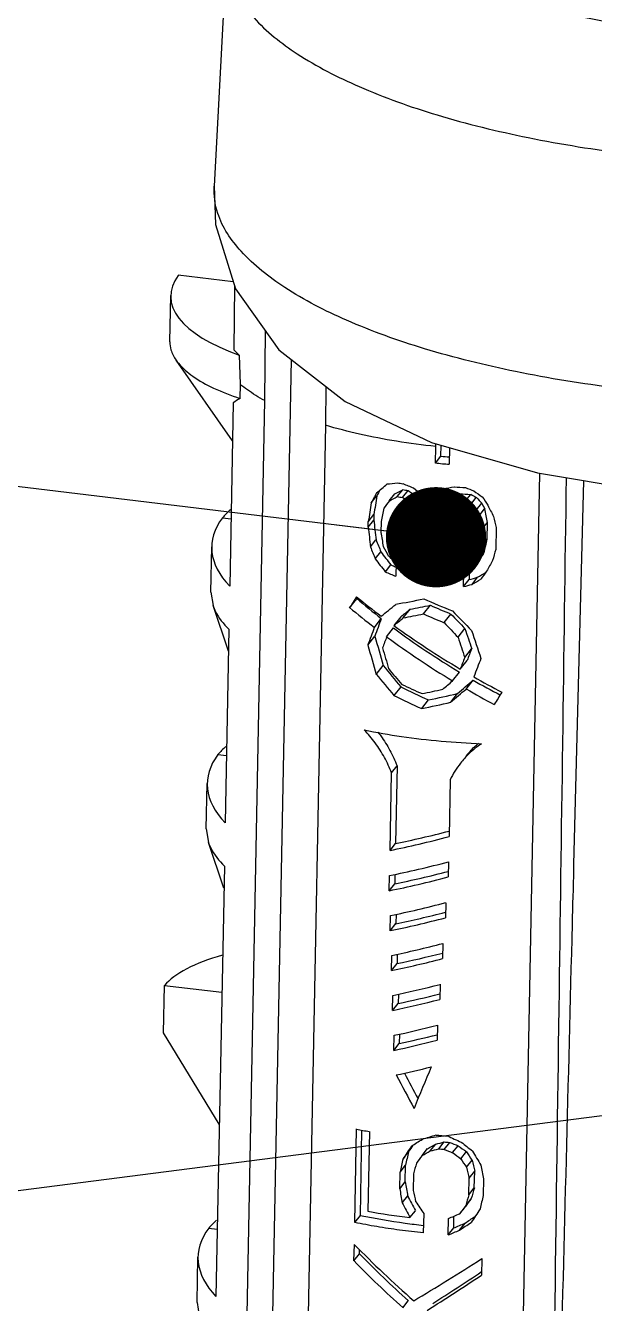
# Model space of a CAD drawing. Header units: millimetres. Extents: x 1338 to 1739, y -253 to 25.
# Drawn here: x 1405.26 to 1410.93, y -228.25 to -215.5 of the extents above; entities that cross this region are included whole.
import ezdxf

# ---------------------------------------------------------------- set-up
doc = ezdxf.new("R2010")
doc.units = ezdxf.units.MM
doc.layers.add('02___PRT_ALL_AXES', color=7, linetype='Continuous')
doc.layers.add('from', color=7, linetype='Continuous', lineweight=13)
doc.styles.get("Standard").update_dxf_attribs({"font": 'txt', "bigfont": 'gbcbig.shx'})
doc.dimstyles.new('ISO', dxfattribs={"dimscale": 0.6, "dimtxt": 2.5, "dimasz": 2.5, "dimexe": 1.25, "dimexo": 0.625, "dimtad": 0, "dimdsep": 46, "dimtxsty": 'Standard', "dimblk": 'OPEN', "dimcen": 0, "dimclrd": 4, "dimclre": 4, "dimadec": 0, "dimazin": 0, "dimtfac": 1, "dimtofl": 0, "dimtmove": 0, "dimatfit": 3, "dimfxl": 0, "dimarcsym": 0})

# ---------------------------------------------------------------- blocks, each defined once
blk = doc.blocks.new('_Open')
at = {"color": 0, "linetype": 'ByBlock', "lineweight": -2}
for p, q in [((-1, 0.167), (0, 0)), ((-1, -0.167), (0, 0)), ((0, 0), (-1, 0))]:
    blk.add_line(p, q, dxfattribs=at)
blk = doc.blocks.new('*u41')
at = {"color": 7, "linetype": 'Continuous'}
blk.add_line((-90.993, 28.868), (-91.118, 26.534), dxfattribs=at)
blk.add_lwpolyline([(-91.118, 26.537), (-91.103, 26.153), (-90.905, 25.51), (-90.471, 24.901), (-89.811, 24.385), (-88.947, 23.977), (-87.892, 23.674), (-86.876, 23.506)], dxfattribs=at)
for points, start_tangent, end_tangent in [([(-89.811, 30.148), (-89.964, 29.84), (-89.946, 29.523), (-89.755, 29.211), (-89.4, 28.915), (-88.894, 28.647), (-88.257, 28.418), (-87.513, 28.235), (-86.693, 28.107)], (-0.620203, -0.784441), (0.993176, -0.116629)), ([(-90.992, 28.865), (-90.955, 28.595), (-90.722, 28.216), (-90.288, 27.855), (-89.671, 27.528), (-88.893, 27.245), (-87.984, 27.019), (-86.98, 26.857)], (-0.042655, -0.99909), (0.992632, -0.121172)), ([(-87.105, 24.521), (-88.109, 24.685), (-89.018, 24.913), (-89.796, 25.197), (-90.413, 25.525), (-90.847, 25.885), (-91.08, 26.263), (-91.117, 26.534)], (-0.99235, 0.123455), (0.044923, 0.99899))]:
    blk.add_spline(points, degree=3, dxfattribs=dict(at, start_tangent=start_tangent, end_tangent=end_tangent))
at = {"layer": '02___PRT_ALL_AXES', "color": 7, "linetype": 'Continuous'}
for p, q in [((-90.926, 25.581), (-91.475, 25.645)), ((-90.915, 25.544), (-90.919, 24.901)), ((-91.559, 24.983), (-91.55, 25.443)), ((-90.611, 24.395), (-90.605, 25.09)), ((-90.933, 23.994), (-91.497, 24.799)), ((-90.867, 24.85), (-90.857, 24.559)), ((-90.349, 24.806), (-90.58, 12.895)), ((-90.857, 24.559), (-90.859, 24.418)), ((-90.002, 24.535), (-90.006, 24.15)), ((-90.926, 24.373), (-90.961, 22.545)), ((-90.821, 13.581), (-90.611, 24.395)), ((-90.006, 24.15), (-90.216, 13.336)), ((-88.905, 23.938), (-88.905, 23.965)), ((-88.909, 23.773), (-88.905, 23.938)), ((-88.909, 23.773), (-88.854, 23.842)), ((-88.854, 23.842), (-88.852, 23.949)), ((-88.769, 23.925), (-88.772, 23.76)), ((-88.073, 13.084), (-87.867, 23.67)), ((-87.527, 19.768), (-87.429, 23.597)), ((-89.369, 23.396), (-89.314, 23.466)), ((-89.29, 23.438), (-89.235, 23.507)), ((-89.237, 23.43), (-89.182, 23.499)), ((-88.723, 23.399), (-88.669, 23.468)), ((-88.612, 23.391), (-88.557, 23.46)), ((-89.55, 23.375), (-89.494, 23.445)), ((-89.132, 23.36), (-89.078, 23.429)), ((-89.08, 23.298), (-89.025, 23.367)), ((-88.971, 23.34), (-88.917, 23.409)), ((-88.835, 23.353), (-88.78, 23.423)), ((-88.556, 23.36), (-88.501, 23.43)), ((-88.501, 23.302), (-88.445, 23.372)), ((-91.033, 23.227), (-90.948, 23.217)), ((-89.58, 23.133), (-89.524, 23.204)), ((-89.579, 23.188), (-89.523, 23.259)), ((-89.523, 23.259), (-89.524, 23.204)), ((-89.03, 23.127), (-88.975, 23.196)), ((-88.975, 23.196), (-88.977, 23.086)), ((-88.474, 23.246), (-88.418, 23.316)), ((-89.58, 23.133), (-89.579, 23.188)), ((-89.45, 23.191), (-89.453, 23.081)), ((-89.032, 23.017), (-89.03, 23.127)), ((-89.032, 23.017), (-88.977, 23.086)), ((-88.921, 23.115), (-88.923, 23.005)), ((-88.451, 22.943), (-88.448, 23.107)), ((-88.448, 23.107), (-88.392, 23.178)), ((-88.392, 23.178), (-88.395, 23.013)), ((-88.304, 23.13), (-88.308, 22.91)), ((-89.558, 22.936), (-89.502, 23.007)), ((-88.451, 22.943), (-88.395, 23.013)), ((-91.149, 22.484), (-91.141, 22.938)), ((-89.509, 22.817), (-89.454, 22.887)), ((-88.512, 22.754), (-88.456, 22.824)), ((-88.482, 22.807), (-88.426, 22.877)), ((-89.408, 22.688), (-89.353, 22.758)), ((-89.302, 22.78), (-89.305, 22.643)), ((-88.571, 22.702), (-88.573, 22.611)), ((-88.628, 22.541), (-88.626, 22.678)), ((-88.628, 22.541), (-88.573, 22.611)), ((-88.544, 22.563), (-88.488, 22.633)), ((-91.149, 22.484), (-91.128, 22.352)), ((-90.974, 21.895), (-91.128, 22.352)), ((-89.765, 22.33), (-89.694, 22.42)), ((-89.231, 22.229), (-89.162, 22.315)), ((-89.028, 22.268), (-88.959, 22.354)), ((-89.518, 22.133), (-89.449, 22.221)), ((-89.255, 22.239), (-89.323, 22.152)), ((-88.823, 22.181), (-88.754, 22.267)), ((-90.97, 22.115), (-91.007, 20.184)), ((-89.396, 22.041), (-89.327, 22.128)), ((-88.683, 22.036), (-88.615, 22.123)), ((-89.583, 21.957), (-89.513, 22.045)), ((-88.661, 21.718), (-88.592, 21.805)), ((-88.617, 21.833), (-88.548, 21.92)), ((-89.499, 21.665), (-89.43, 21.753)), ((-88.738, 21.6), (-88.669, 21.687)), ((-89.254, 21.54), (-89.323, 21.453)), ((-88.602, 21.519), (-88.532, 21.606)), ((-88.757, 21.387), (-88.688, 21.474)), ((-89.046, 21.324), (-88.978, 21.41)), ((-91.079, 20.865), (-90.994, 20.856)), ((-89.362, 19.909), (-89.347, 20.682)), ((-89.347, 20.682), (-89.292, 20.752)), ((-89.292, 20.752), (-89.307, 19.979)), ((-91.195, 20.123), (-91.186, 20.577)), ((-88.762, 20.614), (-88.773, 20.047)), ((-91.195, 20.123), (-91.174, 19.99)), ((-91.02, 19.534), (-91.174, 19.99)), ((-89.362, 19.909), (-89.307, 19.979)), ((-88.778, 19.796), (-88.781, 19.645)), ((-87.528, 19.722), (-87.527, 19.768)), ((-91.015, 19.753), (-91.099, 15.462)), ((-89.37, 19.507), (-89.367, 19.658)), ((-89.313, 19.67), (-89.315, 19.577)), ((-89.37, 19.507), (-89.315, 19.577)), ((-88.806, 19.388), (-88.809, 19.238)), ((-89.359, 19.109), (-89.356, 19.26)), ((-89.302, 19.272), (-89.304, 19.179)), ((-89.359, 19.109), (-89.304, 19.179)), ((-89.291, 18.873), (-89.292, 18.78)), ((-88.834, 18.981), (-88.837, 18.83)), ((-89.347, 18.711), (-89.344, 18.862)), ((-89.347, 18.711), (-89.292, 18.78)), ((-91.621, 18.089), (-91.612, 18.561)), ((-91.612, 18.561), (-91.04, 18.494)), ((-88.862, 18.574), (-88.865, 18.423)), ((-89.336, 18.313), (-89.333, 18.464)), ((-89.336, 18.313), (-89.281, 18.382)), ((-89.279, 18.475), (-89.281, 18.382)), ((-88.89, 18.167), (-88.893, 18.016)), ((-91.065, 17.18), (-91.621, 18.089)), ((-89.324, 17.915), (-89.322, 18.066)), ((-89.324, 17.915), (-89.27, 17.984)), ((-89.268, 18.078), (-89.27, 17.984)), ((-89.714, 16.199), (-89.696, 17.131)), ((-89.658, 16.269), (-89.642, 17.12)), ((-89.568, 17.106), (-89.584, 16.311)), ((-88.96, 16.912), (-88.905, 16.981)), ((-88.876, 16.932), (-88.822, 17.002)), ((-88.821, 16.928), (-88.766, 16.997)), ((-88.738, 16.895), (-88.683, 16.964)), ((-89.232, 16.833), (-89.178, 16.902)), ((-89.043, 16.866), (-88.988, 16.935)), ((-88.655, 16.835), (-88.599, 16.905)), ((-89.265, 16.535), (-89.261, 16.699)), ((-89.261, 16.699), (-89.207, 16.769)), ((-89.21, 16.604), (-89.207, 16.769)), ((-88.6, 16.75), (-88.544, 16.82)), ((-88.573, 16.639), (-88.517, 16.709)), ((-88.521, 16.545), (-88.517, 16.709)), ((-89.265, 16.535), (-89.21, 16.604)), ((-89.127, 16.683), (-89.131, 16.518)), ((-88.576, 16.474), (-88.573, 16.639)), ((-88.43, 16.634), (-88.433, 16.469)), ((-89.241, 16.394), (-89.186, 16.463)), ((-88.576, 16.474), (-88.521, 16.545)), ((-89.163, 16.247), (-89.108, 16.316)), ((-88.665, 16.286), (-88.61, 16.357)), ((-88.607, 16.366), (-88.551, 16.436)), ((-89.714, 16.199), (-89.658, 16.269)), ((-89.026, 16.287), (-89.03, 16.095)), ((-88.782, 16.074), (-88.779, 16.239)), ((-88.727, 16.144), (-88.724, 16.261)), ((-88.668, 16.122), (-88.613, 16.192)), ((-91.171, 16.143), (-91.086, 16.133)), ((-88.782, 16.074), (-88.727, 16.144)), ((-89.722, 15.815), (-89.718, 15.979)), ((-91.287, 15.401), (-91.278, 15.854)), ((-89.722, 15.815), (-89.666, 15.886)), ((-89.666, 15.886), (-89.665, 15.926)), ((-88.445, 15.839), (-88.449, 15.674)), ((-91.287, 15.401), (-91.266, 15.268)), ((-89.234, 15.349), (-89.18, 15.418))]:
    blk.add_line(p, q, dxfattribs=at)
for centre, radius, start, end in [((-86.493, 17.772), 7.951, 123.3035, 123.8798), ((-88.125, 30.84), 7.036, 264.0561, 264.741), ((-88.117, 31.31), 7.578, 264.0045, 265.0441), ((-88.223, 30.269), 6.778, 260.9691, 261.418), ((-88.232, 29.686), 6.259, 260.7861, 261.2714), ((-88.1, 31.336), 7.825, 265.4539, 266.272), ((-88.11, 30.747), 7.301, 265.6136, 266.4925), ((-88.228, 30.118), 6.764, 260.9687, 261.4185), ((-88.104, 31.186), 7.812, 265.4532, 266.2726), ((-88.165, 29.848), 6.81, 263.1477, 263.4521), ((-88.159, 29.898), 6.861, 263.4519, 263.6126), ((-88.153, 30.344), 7.379, 263.1599, 264.0052), ((-87.979, 20.242), 0.867, 141.624, 154.6187), ((-88.46, 23.135), 6.131, 258.3663, 259.5812), ((-88.231, 24.806), 7.764, 265.0426, 265.8632), ((-88.241, 24.21), 7.232, 265.3916, 265.8328), ((-88.234, 24.659), 7.753, 265.2472, 265.658), ((-88.411, 22.15), 6.011, 258.0219, 262.3514), ((-88.347, 23.078), 6.879, 259.6403, 263.1868), ((-88.305, 22.885), 6.754, 262.2915, 263.8462)]:
    blk.add_arc(centre, radius, start, end, dxfattribs=at)
for centre, major_axis, ratio, start_param, end_param in [((-89.526, 25.416), (2.024, -0.024), 0.382214, 2.872594, 3.993167), ((-88.21, 25.263), (2.894, -0.034), 0.382214, -2.777476, -2.728703), ((-88.208, 25.407), (2.984, 5.412), 0.03409, -4.328526, -4.308751), ((-88.218, 24.894), (2.933, 2.68), 0.053262, -2.069897, -2.030554), ((-88.208, 25.407), (2.774, 5.032), 0.03409, -4.305743, -4.293254), ((-88.224, 24.592), (2.891, 0.684), 0.277399, -2.05123, -2.012109), ((-88.224, 24.577), (2.705, 1.674), 0.132867, -2.065944, -2.034373), ((-88.226, 24.46), (2.85, -0.869), 0.39646, -1.80932, -1.770415), ((-88.23, 24.263), (2.588, -1.571), 0.382491, 4.573991, 4.615846), ((-88.227, 24.406), (2.737, -2.212), 0.356132, -1.612635, -1.583505), ((-88.228, 24.375), (-2.629, 4.16), 0.241189, 1.638946, 1.668063), ((-88.231, 24.238), (3.002, 6.805), 0.042902, -4.58062, -4.561205), ((-88.231, 24.238), (2.791, 6.327), 0.042902, 1.708216, 1.721023), ((-88.227, 24.404), (2.909, 1.8), 0.132864, -1.890431, -1.861283), ((-88.226, 24.476), (2.891, 0.684), 0.277402, -1.846896, -1.807946), ((-88.23, 24.268), (2.696, 1.266), 0.186395, -1.862781, -1.820869), ((-88.222, 24.677), (2.83, -1.146), 0.396722, -1.54705, -1.517585), ((-88.224, 24.606), (2.588, -1.571), 0.38249, -1.468443, -1.447295), ((-88.219, 24.835), (2.737, -2.212), 0.35613, 4.884881, 4.914495), ((-88.153, 28.243), (3.198, 19.468), 0.030867, -4.454603, -4.444686), ((-88.153, 28.243), (2.974, 18.102), 0.030867, -4.439106, -4.428403), ((-88.218, 24.89), (2.963, 4.032), 0.009207, -4.326041, -4.30643), ((-88.224, 24.577), (2.909, 1.8), 0.132867, -2.055818, -2.026496), ((-88.23, 24.263), (2.783, -1.689), 0.382491, -1.702803, -1.663898), ((-88.231, 24.199), (-2.669, 3.205), 0.294703, -4.696093, -4.67667), ((-88.231, 24.199), (-2.482, 2.98), 0.294703, 1.583652, 1.604543), ((-88.234, 24.051), (-2.364, 8.228), 0.111025, 1.622072, 1.642951), ((-88.233, 24.095), (2.963, 4.032), 0.009207, -4.520576, -4.501139), ((-88.23, 24.268), (2.899, 1.362), 0.186395, -1.86741, -1.82846), ((-88.224, 24.606), (2.783, -1.689), 0.38249, -1.479033, -1.459405), ((-88.219, 24.829), (-2.669, 3.205), 0.294703, -4.491601, -4.471911), ((-88.219, 24.829), (-2.482, 2.98), 0.294703, 1.803693, 1.824918), ((-88.209, 25.331), (-2.404, 5.615), 0.168432, -4.429013, -4.418369), ((-88.21, 25.299), (-2.615, 4.632), 0.219069, 1.858378, 1.878218), ((-88.204, 25.605), (-2.586, 6.039), 0.168432, -4.403057, -4.38313), ((-88.257, 22.901), (2.884, -0.034), 0.382214, 9.155779, 9.783828), ((-88.257, 22.901), (2.883, -0.077), 0.33505, 2.790175, 2.877897), ((-88.315, 19.864), (-2.192, 18.708), 0.043821, 1.386149, 1.396852), ((-88.189, 26.396), (3.103, 13.83), 0.038478, -4.479721, -4.469894), ((-88.234, 24.051), (-2.543, 8.849), 0.111025, -4.65914, -4.639727), ((-88.244, 23.564), (3.15, 16.648), 0.034389, -4.688617, -4.678905), ((-88.209, 25.331), (-2.586, 6.039), 0.168432, -4.442657, -4.432786), ((-88.179, 26.919), (-2.455, 14.48), 0.063502, -4.466712, -4.456822), ((-88.179, 26.919), (-2.282, 13.464), 0.063502, -4.452294, -4.441626), ((-88.178, 26.937), (-2.5, 11.663), 0.081213, -4.40726, -4.39726), ((-88.315, 19.864), (-2.357, 20.119), 0.043821, 1.402431, 1.412349), ((-88.28, 21.711), (-2.455, 14.48), 0.063503, 1.465258, 1.475086), ((-88.26, 22.7), (-2.404, 5.615), 0.168431, 7.727394, 7.748725), ((-88.29, 21.188), (3.103, 13.83), 0.038478, 1.452186, 1.462076), ((-88.29, 21.188), (2.885, 12.859), 0.038478, 1.43699, 1.447658), ((-88.26, 22.7), (-2.586, 6.039), 0.168431, 1.459705, 1.47948), ((-88.251, 23.212), (-2.669, 3.205), 0.294703, 1.450227, 1.489569), ((-88.251, 23.212), (-2.482, 2.98), 0.294703, 7.719471, 7.761873), ((-88.25, 23.216), (-2.615, 4.632), 0.219069, 1.5071, 1.526711), ((-88.244, 23.529), (2.737, -2.212), 0.35613, -1.700357, -1.671035), ((-88.259, 22.775), (2.774, 5.032), 0.03409, 1.569323, 1.579968), ((-88.29, 21.169), (3.059, 11.014), 0.042757, 1.423889, 1.433888), ((-88.245, 23.514), (2.85, -0.869), 0.39646, -1.867938, -1.828817), ((-88.245, 23.514), (2.65, -0.808), 0.39646, 4.404366, 4.424906), ((-88.245, 23.501), (2.899, 1.362), 0.186397, -1.789357, -1.769729), ((-88.249, 23.277), (2.933, 2.68), 0.053261, -1.728539, -1.708848), ((-88.259, 22.775), (2.984, 5.412), 0.03409, -4.699445, -4.689574), ((-88.258, 22.807), (2.963, 4.032), 0.009207, -4.677547, -4.657708), ((-88.264, 22.501), (2.984, 5.412), 0.03409, 1.534084, 1.554011), ((-88.246, 23.429), (2.893, 0.915), 0.246566, -1.780681, -1.751215), ((-88.246, 23.429), (2.69, 0.851), 0.246566, -1.77009, -1.738341), ((-88.249, 23.271), (2.909, 1.8), 0.132867, -1.753765, -1.724151), ((-88.249, 23.271), (2.705, 1.674), 0.132867, 4.542295, 4.571607), ((-88.225, 24.522), (2.972, 4.625), 0.022913, -4.230395, -4.2039), ((-88.256, 22.935), (2.775, -1.784), 0.378452, -1.861065, -1.763569), ((-88.225, 24.522), (2.712, 4.219), 0.022913, -4.179425, -4.176182), ((-88.259, 22.773), (2.775, -1.784), 0.378452, -1.88756, -1.788877), ((-88.259, 22.773), (2.531, -1.627), 0.378452, 4.367908, 4.476694), ((-88.243, 23.583), (2.93, 2.556), 0.06228, -2.048921, -1.995458), ((-88.247, 23.401), (2.892, 0.872), 0.252366, -2.020302, -1.91819), ((-88.247, 23.383), (2.673, 2.331), 0.06228, -2.011014, -1.974005), ((-88.25, 23.251), (2.638, 0.795), 0.252366, -1.998849, -1.91819), ((-88.247, 23.401), (2.834, -1.094), 0.397106, 4.58976, 4.691872), ((-88.25, 23.251), (2.585, -0.998), 0.397106, -1.693425, -1.612766), ((-88.226, 24.494), (2.75, 7.125), 0.044843, -4.370399, -4.344298), ((-88.247, 23.383), (2.93, 2.556), 0.06228, -2.000651, -1.966916), ((-88.25, 23.251), (2.892, 0.872), 0.252366, -1.99176, -1.91819), ((-88.25, 23.251), (2.834, -1.094), 0.397106, -1.693425, -1.619855), ((-88.247, 23.383), (-2.676, 3.068), 0.30314, -4.58239, -4.532449), ((-88.247, 23.383), (-2.442, 2.799), 0.30314, -4.575302, -4.520503), ((-88.243, 23.583), (-2.676, 3.068), 0.30314, 1.729337, 1.797242), ((-88.226, 24.494), (3.014, 7.81), 0.044843, -4.388013, -4.364294), ((-88.259, 22.773), (2.531, -1.627), 0.378452, 4.528784, 4.792859), ((-88.256, 22.935), (2.775, -1.784), 0.378452, -1.715299, -1.47451), ((-88.234, 24.046), (-2.325, 7.712), 0.116861, 1.787526, 1.814685), ((-88.226, 24.494), (-2.549, 8.453), 0.116861, -4.4611, -4.426515), ((-88.289, 21.213), (-2.549, 8.453), 0.116861, 1.447466, 1.482051), ((-88.289, 21.213), (-2.325, 7.712), 0.116861, 7.710656, 7.748705), ((-88.234, 24.046), (3.014, 7.81), 0.044843, -4.435412, -4.420654), ((-88.281, 21.661), (-2.549, 8.453), 0.116861, 1.503827, 1.528556), ((-88.259, 22.773), (2.775, -1.784), 0.378452, -1.741478, -1.50069), ((-88.234, 24.046), (-2.549, 8.453), 0.116861, -4.507605, -4.482875), ((-88.281, 21.661), (3.014, 7.81), 0.044843, 1.566048, 1.580805), ((-88.281, 21.661), (2.75, 7.125), 0.044843, 1.551672, 1.567882), ((-88.289, 21.213), (3.014, 7.81), 0.044843, 1.509687, 1.533406), ((-88.272, 22.124), (-2.442, 2.799), 0.30314, 7.723861, 7.79844), ((-88.268, 22.324), (-2.676, 3.068), 0.30314, 1.503713, 1.553654), ((-88.272, 22.124), (-2.676, 3.068), 0.30314, 1.457207, 1.525113), ((-88.268, 22.307), (2.585, -0.998), 0.397106, 4.477791, 4.58976), ((-88.265, 22.456), (2.834, -1.094), 0.397106, -1.766995, -1.693425), ((-88.268, 22.324), (2.93, 2.556), 0.06228, -1.819776, -1.786042), ((-88.272, 22.124), (2.673, 2.331), 0.06228, -1.781376, -1.722672), ((-88.259, 22.773), (2.531, -1.627), 0.378452, -1.43732, -1.332773), ((-88.256, 22.935), (2.775, -1.784), 0.378452, 4.856074, 4.954757), ((-88.268, 22.307), (2.834, -1.094), 0.397106, -1.795537, -1.693425), ((-88.265, 22.456), (2.892, 0.872), 0.252366, -1.91819, -1.844619), ((-88.268, 22.307), (2.638, 0.795), 0.252366, -1.91819, -1.80622), ((-88.272, 22.124), (2.93, 2.556), 0.06228, -1.791234, -1.737771), ((-88.259, 22.773), (2.775, -1.784), 0.378452, -1.452419, -1.354924), ((-88.29, 21.185), (2.972, 4.625), 0.022913, 1.520155, 1.54665), ((-88.268, 22.307), (2.892, 0.872), 0.252366, -1.91819, -1.816078), ((-88.302, 20.54), (2.883, -0.077), 0.33505, 2.790175, 2.877897), ((-88.302, 20.54), (2.884, -0.034), 0.382214, 9.155779, 9.783828), ((-88.294, 20.956), (2.893, 0.952), 0.241537, -2.026858, -1.815941), ((-88.294, 20.956), (2.69, 0.885), 0.241537, 4.248335, 4.454897), ((-88.299, 20.705), (2.893, 0.952), 0.241537, -2.026858, -1.815941), ((-88.302, 20.554), (2.893, 0.952), 0.241537, -2.026858, -1.815941), ((-88.302, 20.554), (2.69, 0.885), 0.241537, 4.248335, 4.454897), ((-88.307, 20.303), (2.893, 0.952), 0.241537, -2.019804, -1.822995), ((-88.31, 20.152), (2.69, 0.885), 0.241537, 4.255928, 4.4473), ((-88.31, 20.152), (2.893, 0.952), 0.241537, -2.019804, -1.822995), ((-89.664, 18.333), (2.023, -0.054), 0.33505, 2.323838, 2.877897), ((-88.315, 19.901), (2.893, 0.952), 0.241537, -2.012755, -1.830044), ((-88.318, 19.75), (2.69, 0.885), 0.241537, 4.263514, 4.439707), ((-88.318, 19.75), (2.893, 0.952), 0.241537, -2.012755, -1.830044), ((-88.323, 19.498), (2.893, 0.952), 0.241537, -2.00571, -1.837089), ((-88.325, 19.348), (2.893, 0.952), 0.241537, -2.00571, -1.837089), ((-88.325, 19.348), (2.69, 0.885), 0.241537, 4.271095, 4.432119), ((-88.33, 19.096), (2.893, 0.952), 0.241537, -1.998669, -1.84413), ((-88.333, 18.946), (2.893, 0.952), 0.241537, -1.998669, -1.84413), ((-88.333, 18.946), (2.69, 0.885), 0.241537, 4.278671, 4.424534), ((-88.338, 18.694), (2.893, 0.952), 0.241537, -1.987808, -1.863011), ((-88.345, 18.32), (3.006, 7.137), 0.043815, -4.614153, -4.555764), ((-88.345, 18.32), (-2.605, 5.057), 0.201518, -4.687623, -4.621215), ((-88.345, 18.32), (-2.422, 4.702), 0.201518, -4.681714, -4.627118), ((-88.352, 17.972), (2.97, 4.49), 0.020276, -4.471516, -4.442393), ((-88.352, 17.972), (2.762, 4.175), 0.020276, -4.456546, -4.439687), ((-88.352, 17.955), (2.915, 2.019), 0.109473, -1.922487, -1.883661), ((-88.352, 17.987), (2.895, 1.095), 0.221998, -1.893533, -1.844926), ((-88.356, 17.798), (2.705, 1.674), 0.132865, -1.888007, -1.856653), ((-88.354, 17.856), (2.69, 0.851), 0.246567, -1.854104, -1.822685), ((-88.347, 18.213), (2.812, -1.365), 0.393074, -1.537631, -1.488591), ((-88.351, 18.044), (2.631, -1.065), 0.396722, -1.568056, -1.536458), ((-88.348, 18.175), (2.545, -2.057), 0.356131, -1.417181, -1.385431), ((-88.344, 18.379), (2.717, -2.466), 0.340925, 4.904292, 4.943815), ((-88.346, 18.31), (3.103, 13.83), 0.038478, -4.59677, -4.587057), ((-88.346, 18.31), (2.885, 12.859), 0.038478, -4.594064, -4.583616), ((-88.357, 17.723), (2.963, 4.032), 0.009207, -4.491428, -4.472012), ((-88.356, 17.798), (2.909, 1.8), 0.132865, -1.890431, -1.861283), ((-88.354, 17.856), (2.893, 0.915), 0.246567, -1.858733, -1.829533), ((-88.351, 18.044), (2.83, -1.146), 0.396722, -1.576392, -1.547048), ((-88.348, 18.175), (2.737, -2.212), 0.356131, -1.427771, -1.398306), ((-88.341, 18.57), (-2.615, 4.632), 0.219069, -4.454421, -4.434697), ((-88.341, 18.57), (-2.431, 4.307), 0.219069, -4.441547, -4.420279), ((-88.334, 18.914), (-2.604, 5.102), 0.199801, -4.412801, -4.382944), ((-88.359, 17.633), (3.059, 11.014), 0.042757, -4.623834, -4.614129), ((-88.315, 19.893), (-2.5, 11.663), 0.081214, -4.456916, -4.447026), ((-88.315, 19.893), (-2.325, 10.844), 0.081214, -4.442498, -4.43183), ((-88.291, 21.135), (-2.455, 14.48), 0.063503, -4.417055, -4.407056), ((-88.374, 16.859), (-2.282, 13.464), 0.063503, -4.704205, -4.693757), ((-88.374, 16.859), (-2.455, 14.48), 0.063503, -4.700764, -4.691051), ((-88.367, 17.197), (-2.421, 4.744), 0.199801, -4.659646, -4.628324), ((-88.361, 17.536), (-2.5, 11.663), 0.081214, -4.642427, -4.632722), ((-88.404, 15.276), (3.059, 11.014), 0.042757, 1.473655, 1.483545), ((-88.404, 15.276), (2.844, 10.241), 0.042757, 1.458459, 1.469127), ((-88.428, 14.034), (3.103, 13.83), 0.038478, 1.40242, 1.412419), ((-88.367, 17.197), (-2.604, 5.102), 0.199801, -4.65694, -4.627817), ((-88.362, 17.44), (-2.629, 4.16), 0.241189, -4.615123, -4.585996), ((-88.379, 16.599), (2.963, 4.032), 0.009207, -4.647818, -4.628094), ((-88.379, 16.599), (2.755, 3.749), 0.009207, -4.662236, -4.640968), ((-88.385, 16.255), (2.97, 4.49), 0.020276, 1.566797, 1.596654), ((-88.394, 15.817), (2.883, -0.077), 0.33505, 2.790175, 2.877897), ((-88.37, 17.073), (2.899, 1.362), 0.186394, -1.799151, -1.759892), ((-88.373, 16.909), (2.696, 1.266), 0.186394, -1.789315, -1.747018), ((-88.375, 16.79), (2.915, 2.019), 0.109473, -1.746995, -1.707471), ((-88.375, 16.79), (2.71, 1.877), 0.109473, -1.73412, -1.697582), ((-88.394, 15.817), (2.884, -0.034), 0.382214, 9.155779, 9.783828), ((-88.373, 16.909), (2.899, 1.362), 0.186394, -1.799151, -1.759892), ((-88.382, 16.432), (2.72, -2.433), 0.342943, 4.521087, 4.745892), ((-88.385, 16.269), (2.72, -2.426), 0.343366, -1.762594, -1.576613), ((-88.385, 16.269), (2.529, -2.256), 0.343366, -1.778876, -1.578585), ((-88.383, 16.38), (2.912, 1.91), 0.120874, -1.906702, -1.671241), ((-88.387, 16.196), (2.709, 1.845), 0.113009, -1.851076, -1.670216), ((-88.387, 16.196), (2.914, 1.985), 0.113009, -1.855705, -1.668808)]:
    blk.add_ellipse(centre, major_axis=major_axis, ratio=ratio, start_param=start_param, end_param=end_param, dxfattribs=at)
for points, start_tangent, end_tangent in [([(-91.559, 24.983), (-91.548, 24.903), (-91.497, 24.799)], (-0.015742, -0.999876), (0.575226, -0.817994)), ([(-91.497, 24.799), (-91.473, 24.768), (-91.33, 24.639), (-91.123, 24.521), (-90.859, 24.418)], (0.575226, -0.817994), (0.950416, -0.31098)), ([(-90.611, 24.395), (-90.702, 24.448), (-90.784, 24.503), (-90.857, 24.559)], (-0.875762, 0.482743), (-0.768774, 0.639521)), ([(-88.905, 23.938), (-89.297, 23.99), (-89.666, 24.062), (-90.006, 24.15)], (-0.994527, 0.104481), (-0.957633, 0.287992)), ([(-87.605, 23.626), (-87.678, 18.333), (-87.758, 12.491)], (-0.013903, -0.999903), (-0.013601, -0.999908)), ([(-91.128, 22.352), (-91.105, 22.296), (-90.97, 22.115)], (0.318174, -0.948032), (0.712515, -0.701657)), ([(-89.619, 21.111), (-89.247, 21.046), (-88.853, 21), (-88.45, 20.974)], (0.979426, -0.201802), (0.999249, -0.03876)), ([(-89.347, 20.682), (-89.418, 20.837), (-89.51, 20.981), (-89.619, 21.111)], (-0.345999, 0.938235), (-0.690393, 0.723434)), ([(-89.483, 21.089), (-89.454, 21.051), (-89.363, 20.907), (-89.292, 20.752)], (0.618961, -0.785422), (0.344906, -0.938637)), ([(-88.45, 20.974), (-88.576, 20.872), (-88.659, 20.78)], (-0.825878, -0.563849), (-0.620586, -0.784138)), ([(-88.604, 20.85), (-88.52, 20.942), (-88.48, 20.978)], (0.620612, 0.784117), (0.758665, 0.65148)), ([(-91.174, 19.99), (-91.151, 19.935), (-91.015, 19.753)], (0.318174, -0.948032), (0.712515, -0.701657)), ([(-87.714, 12.49), (-87.663, 14.472), (-87.542, 19.176), (-87.528, 19.722)], (0.025738, 0.999669), (0.025531, 0.999674)), ([(-89.03, 16.095), (-89.266, 16.123), (-89.494, 16.157), (-89.714, 16.199)], (-0.994901, 0.100853), (-0.979426, 0.201802))]:
    blk.add_spline(points, degree=3, dxfattribs=dict(at, start_tangent=start_tangent, end_tangent=end_tangent))
at = {"layer": 'from'}
for points in [[(-88.903, 23.033), (-113.067, 25.956)], [(-82.39, 17.884), (-113.067, 13.955)]]:
    blk.add_leader(points, dimstyle='ISO', override={"dimscale": 1, "dimasz": 1, "dimexo": 0.125, "dimadec": 2, "dimazin": 2, "dimldrblk": 'Dot'}, dxfattribs=at)

msp = doc.modelspace()

# ---------------------------------------------------------------- block references
msp.add_blockref('*u41', (1498.256, -243.64))

doc.saveas('drawing.dxf')
